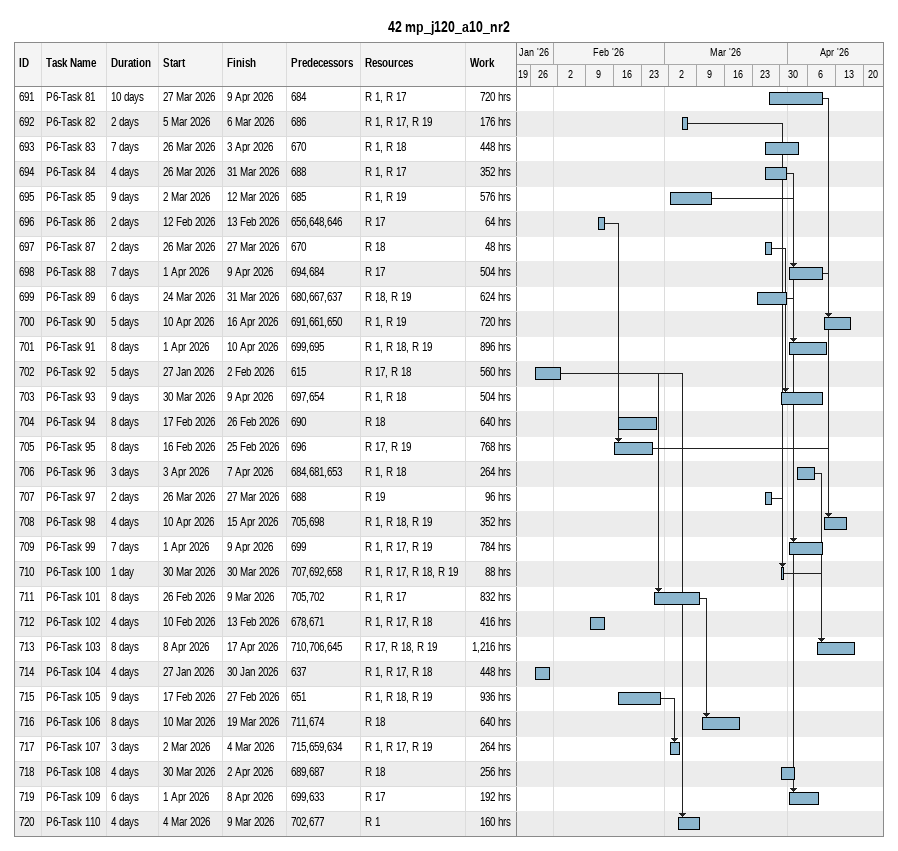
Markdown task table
42 mp_j120_a10_nr2

| ID | Task | Duration | Start | Finish | Predecessors | Resources | Work (h) |
|---|---|---|---|---|---|---|---|
| 691 | P6-Task 81 | 10d | 2026-03-27 | 2026-04-09 | 684 | R 1, R 17 | 720 |
| 692 | P6-Task 82 | 2d | 2026-03-05 | 2026-03-06 | 686 | R 1, R 17, R 19 | 176 |
| 693 | P6-Task 83 | 7d | 2026-03-26 | 2026-04-03 | 670 | R 1, R 18 | 448 |
| 694 | P6-Task 84 | 4d | 2026-03-26 | 2026-03-31 | 688 | R 1, R 17 | 352 |
| 695 | P6-Task 85 | 9d | 2026-03-02 | 2026-03-12 | 685 | R 1, R 19 | 576 |
| 696 | P6-Task 86 | 2d | 2026-02-12 | 2026-02-13 | 656, 648, 646 | R 17 | 64 |
| 697 | P6-Task 87 | 2d | 2026-03-26 | 2026-03-27 | 670 | R 18 | 48 |
| 698 | P6-Task 88 | 7d | 2026-04-01 | 2026-04-09 | 694, 684 | R 17 | 504 |
| 699 | P6-Task 89 | 6d | 2026-03-24 | 2026-03-31 | 680, 667, 637 | R 18, R 19 | 624 |
| 700 | P6-Task 90 | 5d | 2026-04-10 | 2026-04-16 | 691, 661, 650 | R 1, R 19 | 720 |
| 701 | P6-Task 91 | 8d | 2026-04-01 | 2026-04-10 | 699, 695 | R 1, R 18, R 19 | 896 |
| 702 | P6-Task 92 | 5d | 2026-01-27 | 2026-02-02 | 615 | R 17, R 18 | 560 |
| 703 | P6-Task 93 | 9d | 2026-03-30 | 2026-04-09 | 697, 654 | R 1, R 18 | 504 |
| 704 | P6-Task 94 | 8d | 2026-02-17 | 2026-02-26 | 690 | R 18 | 640 |
| 705 | P6-Task 95 | 8d | 2026-02-16 | 2026-02-25 | 696 | R 17, R 19 | 768 |
| 706 | P6-Task 96 | 3d | 2026-04-03 | 2026-04-07 | 684, 681, 653 | R 1, R 18 | 264 |
| 707 | P6-Task 97 | 2d | 2026-03-26 | 2026-03-27 | 688 | R 19 | 96 |
| 708 | P6-Task 98 | 4d | 2026-04-10 | 2026-04-15 | 705, 698 | R 1, R 18, R 19 | 352 |
| 709 | P6-Task 99 | 7d | 2026-04-01 | 2026-04-09 | 699 | R 1, R 17, R 19 | 784 |
| 710 | P6-Task 100 | 1d | 2026-03-30 | 2026-03-30 | 707, 692, 658 | R 1, R 17, R 18, R 19 | 88 |
| 711 | P6-Task 101 | 8d | 2026-02-26 | 2026-03-09 | 705, 702 | R 1, R 17 | 832 |
| 712 | P6-Task 102 | 4d | 2026-02-10 | 2026-02-13 | 678, 671 | R 1, R 17, R 18 | 416 |
| 713 | P6-Task 103 | 8d | 2026-04-08 | 2026-04-17 | 710, 706, 645 | R 17, R 18, R 19 | 1216 |
| 714 | P6-Task 104 | 4d | 2026-01-27 | 2026-01-30 | 637 | R 1, R 17, R 18 | 448 |
| 715 | P6-Task 105 | 9d | 2026-02-17 | 2026-02-27 | 651 | R 1, R 18, R 19 | 936 |
| 716 | P6-Task 106 | 8d | 2026-03-10 | 2026-03-19 | 711, 674 | R 18 | 640 |
| 717 | P6-Task 107 | 3d | 2026-03-02 | 2026-03-04 | 715, 659, 634 | R 1, R 17, R 19 | 264 |
| 718 | P6-Task 108 | 4d | 2026-03-30 | 2026-04-02 | 689, 687 | R 18 | 256 |
| 719 | P6-Task 109 | 6d | 2026-04-01 | 2026-04-08 | 699, 633 | R 17 | 192 |
| 720 | P6-Task 110 | 4d | 2026-03-04 | 2026-03-09 | 702, 677 | R 1 | 160 |
